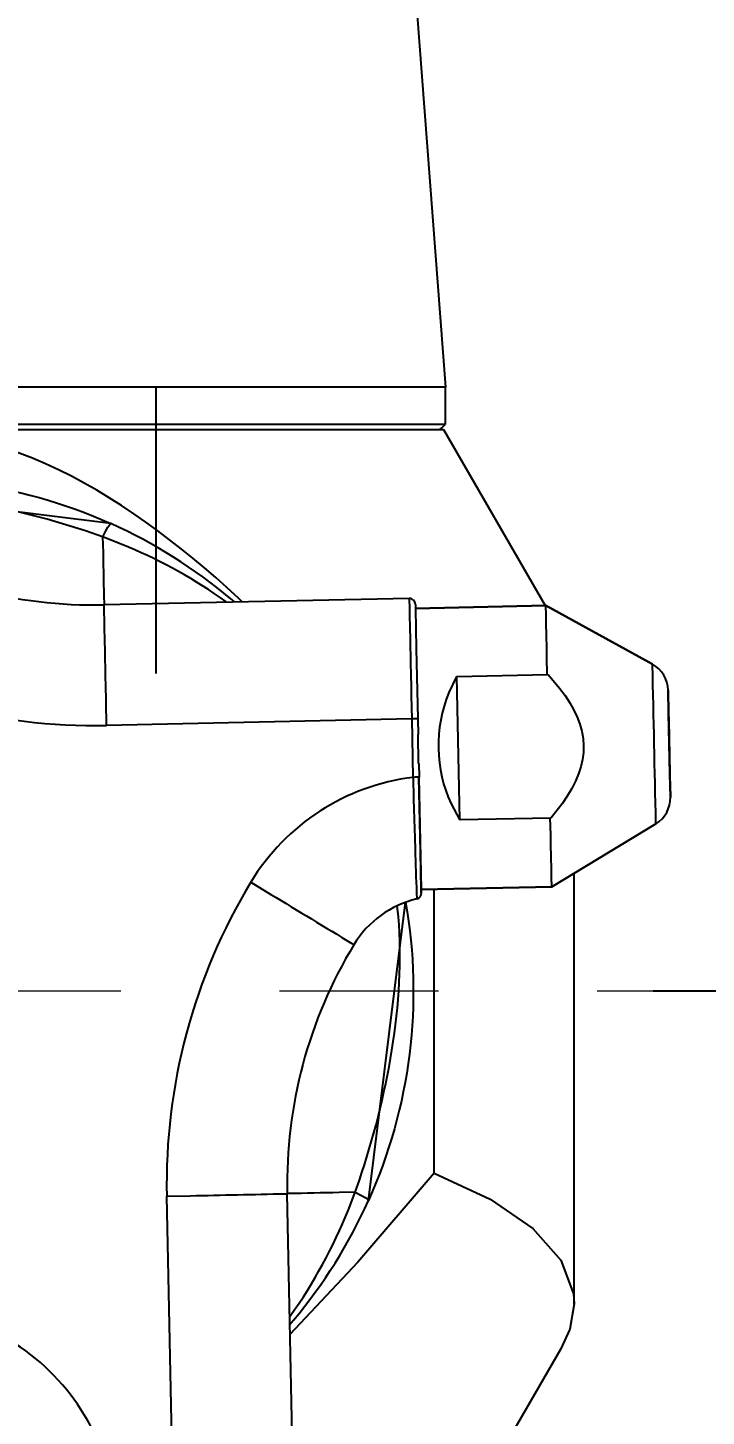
# Model space of a CAD drawing. Header units: inches. Extents: x -375 to 8535, y -477 to 12465.
# Drawn here: x 3933 to 4000.8, y 8917.2 to 9055.9 of the extents above; entities that cross this region are included whole.
import ezdxf

# ---------------------------------------------------------------- set-up
doc = ezdxf.new("R2010")
doc.units = ezdxf.units.IN
doc.header["$LTSCALE"] = 5
doc.linetypes.add('CENTER2', pattern=[28.575, 19.05, -3.175, 3.175, -3.175])
doc.layers.add('1轮廓实线层', color=7, linetype='Continuous')
doc.layers.add('图层1', color=1, linetype='CENTER2', lineweight=13)
doc.styles.add('PC_TEXTSTYLE', font='isocp.shx', dxfattribs={"width": 0.8, "bigfont": 'hzfs.shx'})
doc.dimstyles.new('TH_GBDIM', dxfattribs={"dimscale": 15, "dimtxt": 3, "dimasz": 2.5, "dimexe": 1.25, "dimexo": 0, "dimgap": 0.8, "dimtad": 1, "dimdec": 0, "dimzin": 0, "dimdsep": 46, "dimtxsty": 'PC_TEXTSTYLE', "dimcen": 2.5, "dimclrd": 256, "dimclre": 256, "dimclrt": 3, "dimadec": 0, "dimazin": 0, "dimtfac": 0.714286, "dimtdec": 0, "dimtmove": 0, "dimatfit": 3, "dimfxl": 0, "dimtzin": 0, "dimlwd": -1, "dimlwe": -1, "dimarcsym": 0})

# ---------------------------------------------------------------- blocks, each defined once
blk = doc.blocks.new('BSP')
for points in [[(-3613.361, 9150.798), (-3613.361, 9150.798), (-3605.252, 9044.328), (-3605.252, 9044.328)], [(-3605.273, 9044.327), (-3605.273, 9044.327), (-3605.273, 9042.471), (-3605.273, 9042.471)], [(-3605.348, 9042.221), (-3605.348, 9042.221), (-3600.267, 9033.422), (-3600.267, 9033.422)], [(-3607.061, 9033.781), (-3607.061, 9033.781), (-3622.306, 9033.46), (-3622.306, 9033.46)], [(-3600.233, 9033.423), (-3600.233, 9033.423), (-3606.753, 9033.285), (-3606.753, 9033.285)], [(-3606.753, 9033.285), (-3606.753, 9033.285), (-3600.233, 9033.423), (-3600.233, 9033.423)], [(-3594.904, 9030.493), (-3594.904, 9030.493), (-3600.233, 9033.423), (-3600.233, 9033.423)], [(-3600.233, 9033.423), (-3600.233, 9033.423), (-3594.904, 9030.493), (-3594.904, 9030.493)], [(-3594.124, 9029.207), (-3594.136, 9029.744), (-3594.433, 9030.235), (-3594.904, 9030.493)], [(-3604.524, 9022.734), (-3604.524, 9022.734), (-3604.675, 9029.88), (-3604.675, 9029.88)], [(-3600.123, 9029.975), (-3600.123, 9029.975), (-3600.161, 9029.974), (-3600.161, 9029.974)], [(-3606.934, 9027.764), (-3606.934, 9027.764), (-3606.873, 9024.845), (-3606.873, 9024.845)], [(-3606.634, 9027.768), (-3606.634, 9027.768), (-3606.617, 9026.991), (-3606.617, 9026.991)], [(-3606.633, 9027.768), (-3606.633, 9027.768), (-3606.616, 9026.991), (-3606.616, 9026.991)], [(-3606.591, 9025.537), (-3606.591, 9025.537), (-3606.621, 9026.991), (-3606.621, 9026.991)], [(-3606.587, 9025.537), (-3606.587, 9025.537), (-3606.572, 9024.849), (-3606.572, 9024.849)], [(-3606.586, 9025.537), (-3606.586, 9025.537), (-3606.571, 9024.849), (-3606.571, 9024.849)], [(-3594.737, 9022.532), (-3594.277, 9022.811), (-3594, 9023.314), (-3594.012, 9023.851)], [(-3600.011, 9022.828), (-3600.011, 9022.828), (-3599.973, 9022.829), (-3599.973, 9022.829)], [(-3594.735, 9022.532), (-3594.735, 9022.532), (-3599.937, 9019.381), (-3599.937, 9019.381)], [(-3599.937, 9019.381), (-3599.937, 9019.381), (-3594.735, 9022.532), (-3594.735, 9022.532)], [(-3598.826, 8998.55), (-3598.826, 8998.55), (-3598.826, 9020.05), (-3598.826, 9020.05)], [(-3606.682, 9018.773), (-3606.543, 9018.805), (-3606.447, 9018.93), (-3606.45, 9019.073)], [(-3606.478, 9018.94), (-3606.459, 9018.981), (-3606.449, 9019.026), (-3606.45, 9019.073)], [(-3606.456, 9019.074), (-3606.456, 9019.074), (-3606.46, 9019.245), (-3606.46, 9019.245)], [(-3599.937, 9019.381), (-3599.937, 9019.381), (-3606.457, 9019.244), (-3606.457, 9019.244)], [(-3606.457, 9019.244), (-3606.457, 9019.244), (-3599.937, 9019.381), (-3599.937, 9019.381)], [(-3605.815, 9005.066), (-3605.815, 9005.066), (-3605.815, 9019.257), (-3605.815, 9019.257)], [(-3606.682, 9018.773), (-3606.638, 9018.784), (-3606.595, 9018.804), (-3606.56, 9018.833)], [(-3606.56, 9018.833), (-3606.543, 9018.847), (-3606.528, 9018.862), (-3606.514, 9018.88)], [(-3606.514, 9018.88), (-3606.499, 9018.899), (-3606.487, 9018.918), (-3606.478, 9018.94)], [(-3618.855, 8988.679), (-3618.855, 8988.679), (-3619.175, 9003.924), (-3619.175, 9003.924)], [(-3612.837, 8988.805), (-3612.837, 8988.805), (-3613.158, 9004.051), (-3613.158, 9004.051)], [(-3599.483, 8996.301), (-3599.483, 8996.301), (-3603.632, 8989.117), (-3603.632, 8989.117)]]:
    blk.add_open_spline(points, degree=3)
for points, knots in [([(-3605.273, 9044.328), (-3605.273, 9044.328), (-3605.608, 9044.328), (-3605.608, 9044.328), (-3605.608, 9044.328), (-3615.966, 9044.328), (-3626.325, 9044.328), (-3636.684, 9044.328), (-3636.684, 9044.328), (-3636.684, 9044.328), (-3637.585, 9044.328), (-3637.585, 9044.328)], [0, 0, 0, 0, 0.333333, 0.333333, 0.333333, 0.333333, 0.666667, 0.666667, 0.666667, 0.666667, 1, 1, 1, 1]), ([(-3615.4, 9033.605), (-3615.4, 9033.605), (-3615.594, 9033.79), (-3615.594, 9033.79), (-3615.594, 9033.79), (-3615.594, 9033.79), (-3616.169, 9034.337), (-3616.169, 9034.337), (-3616.169, 9034.337), (-3622.121, 9039.598), (-3629.083, 9043.915), (-3637.267, 9041.395), (-3637.267, 9041.395), (-3637.267, 9041.395), (-3637.521, 9041.298), (-3637.521, 9041.298)], [0, 0, 0, 0, 0.25, 0.25, 0.25, 0.25, 0.5, 0.5, 0.5, 0.5, 0.75, 0.75, 0.75, 0.75, 1, 1, 1, 1]), ([(-3605.273, 9042.471), (-3605.273, 9042.471), (-3605.608, 9042.471), (-3605.608, 9042.471), (-3605.608, 9042.471), (-3615.966, 9042.471), (-3626.325, 9042.471), (-3636.684, 9042.471), (-3636.684, 9042.471), (-3636.684, 9042.471), (-3637.546, 9042.471), (-3637.546, 9042.471)], [0, 0, 0, 0, 0.333333, 0.333333, 0.333333, 0.333333, 0.666667, 0.666667, 0.666667, 0.666667, 1, 1, 1, 1]), ([(-3637.541, 9042.221), (-3637.541, 9042.221), (-3637.452, 9042.221), (-3637.452, 9042.221), (-3637.452, 9042.221), (-3637.452, 9042.221), (-3632.436, 9042.221), (-3632.436, 9042.221), (-3632.436, 9042.221), (-3632.436, 9042.221), (-3627.42, 9042.221), (-3627.42, 9042.221), (-3627.42, 9042.221), (-3627.42, 9042.221), (-3623.908, 9042.221), (-3623.908, 9042.221), (-3623.908, 9042.221), (-3623.908, 9042.221), (-3610.365, 9042.221), (-3610.365, 9042.221), (-3610.365, 9042.221), (-3610.365, 9042.221), (-3609.138, 9042.221), (-3609.138, 9042.221), (-3609.138, 9042.221), (-3609.138, 9042.221), (-3608.85, 9042.221), (-3608.85, 9042.221), (-3608.85, 9042.221), (-3608.85, 9042.221), (-3605.524, 9042.221), (-3605.524, 9042.221), (-3605.524, 9042.221), (-3605.524, 9042.221), (-3605.349, 9042.221), (-3605.349, 9042.221)], [0, 0, 0, 0, 0.111111, 0.111111, 0.111111, 0.111111, 0.222222, 0.222222, 0.222222, 0.222222, 0.333333, 0.333333, 0.333333, 0.333333, 0.444444, 0.444444, 0.444444, 0.444444, 0.555556, 0.555556, 0.555556, 0.555556, 0.666667, 0.666667, 0.666667, 0.666667, 0.777778, 0.777778, 0.777778, 0.777778, 0.888889, 0.888889, 0.888889, 0.888889, 1, 1, 1, 1]), ([(-3605.524, 9042.221), (-3605.524, 9042.221), (-3605.436, 9042.308), (-3605.436, 9042.308), (-3605.436, 9042.308), (-3605.436, 9042.308), (-3605.273, 9042.471), (-3605.273, 9042.471)], [0, 0, 0, 0, 0.5, 0.5, 0.5, 0.5, 1, 1, 1, 1]), ([(-3605.524, 9042.221), (-3605.524, 9042.221), (-3605.436, 9042.308), (-3605.436, 9042.308), (-3605.436, 9042.308), (-3605.436, 9042.308), (-3605.273, 9042.471), (-3605.273, 9042.471)], [0, 0, 0, 0, 0.5, 0.5, 0.5, 0.5, 1, 1, 1, 1]), ([(-3643.105, 9040.047), (-3643.105, 9040.047), (-3643.105, 9040.024), (-3643.105, 9040.024), (-3643.105, 9040.024), (-3643.105, 9040.024), (-3643.103, 9039.959), (-3643.103, 9039.959), (-3643.103, 9039.959), (-3643.103, 9039.959), (-3643.101, 9039.861), (-3643.101, 9039.861), (-3643.101, 9039.861), (-3643.101, 9039.861), (-3643.099, 9039.746), (-3643.099, 9039.746), (-3643.099, 9039.746), (-3642.688, 9036.384), (-3640.757, 9033.396), (-3637.86, 9031.642), (-3637.86, 9031.642), (-3633.137, 9028.783), (-3627.699, 9027.327), (-3622.18, 9027.443)], [0, 0, 0, 0, 0.166667, 0.166667, 0.166667, 0.166667, 0.333333, 0.333333, 0.333333, 0.333333, 0.5, 0.5, 0.5, 0.5, 0.666667, 0.666667, 0.666667, 0.666667, 0.833333, 0.833333, 0.833333, 0.833333, 1, 1, 1, 1]), ([(-3637.028, 9039.936), (-3636.72, 9038.623), (-3635.897, 9037.49), (-3634.742, 9036.791), (-3634.742, 9036.791), (-3630.997, 9034.523), (-3626.684, 9033.368), (-3622.306, 9033.46)], [0, 0, 0, 0, 0.5, 0.5, 0.5, 0.5, 1, 1, 1, 1]), ([(-3621.962, 9037.519), (-3626.632, 9039.616), (-3631.823, 9040.262), (-3636.863, 9039.376), (-3636.863, 9039.376), (-3636.863, 9039.376), (-3636.863, 9039.376), (-3636.863, 9039.376), (-3636.863, 9039.376), (-3636.863, 9039.376), (-3621.962, 9037.519), (-3621.962, 9037.519)], [0, 0, 0, 0, 0.333333, 0.333333, 0.333333, 0.333333, 0.666667, 0.666667, 0.666667, 0.666667, 1, 1, 1, 1]), ([(-3622.378, 9036.853), (-3622.378, 9036.853), (-3623.241, 9037.158), (-3623.241, 9037.158), (-3623.241, 9037.158), (-3627.23, 9038.464), (-3631.899, 9039.368), (-3636.103, 9039.018), (-3636.103, 9039.018), (-3636.103, 9039.018), (-3636.69, 9038.959), (-3636.69, 9038.959)], [0, 0, 0, 0, 0.333333, 0.333333, 0.333333, 0.333333, 0.666667, 0.666667, 0.666667, 0.666667, 1, 1, 1, 1]), ([(-3622.377, 9036.853), (-3622.377, 9036.853), (-3622.238, 9037.13), (-3622.238, 9037.13), (-3622.238, 9037.13), (-3622.238, 9037.13), (-3622.113, 9037.349), (-3622.113, 9037.349), (-3622.113, 9037.349), (-3622.113, 9037.349), (-3622.017, 9037.483), (-3622.017, 9037.483), (-3622.017, 9037.483), (-3622.017, 9037.483), (-3621.961, 9037.519), (-3621.961, 9037.519)], [0, 0, 0, 0, 0.25, 0.25, 0.25, 0.25, 0.5, 0.5, 0.5, 0.5, 0.75, 0.75, 0.75, 0.75, 1, 1, 1, 1]), ([(-3615.78, 9033.596), (-3615.847, 9033.653), (-3615.914, 9033.711), (-3615.981, 9033.767), (-3615.981, 9033.767), (-3617.792, 9035.288), (-3619.804, 9036.551), (-3621.962, 9037.519)], [0, 0, 0, 0, 0.5, 0.5, 0.5, 0.5, 1, 1, 1, 1]), ([(-3622.378, 9036.853), (-3622.378, 9036.853), (-3622.361, 9036.053), (-3622.361, 9036.053), (-3622.361, 9036.053), (-3622.344, 9035.215), (-3622.326, 9034.377), (-3622.308, 9033.539), (-3622.308, 9033.539), (-3622.308, 9033.539), (-3622.306, 9033.459), (-3622.306, 9033.459)], [0, 0, 0, 0, 0.333333, 0.333333, 0.333333, 0.333333, 0.666667, 0.666667, 0.666667, 0.666667, 1, 1, 1, 1]), ([(-3616.167, 9033.588), (-3616.167, 9033.588), (-3616.23, 9033.633), (-3616.23, 9033.633), (-3616.23, 9033.633), (-3617.74, 9034.718), (-3619.379, 9035.623), (-3621.091, 9036.348), (-3621.091, 9036.348), (-3621.091, 9036.348), (-3622.377, 9036.853), (-3622.377, 9036.853)], [0, 0, 0, 0, 0.333333, 0.333333, 0.333333, 0.333333, 0.666667, 0.666667, 0.666667, 0.666667, 1, 1, 1, 1]), ([(-3607.061, 9033.782), (-3607.061, 9033.782), (-3607.058, 9033.666), (-3607.058, 9033.666), (-3607.058, 9033.666), (-3607.025, 9032.09), (-3606.992, 9030.514), (-3606.958, 9028.938), (-3606.958, 9028.938), (-3606.958, 9028.938), (-3606.934, 9027.763), (-3606.934, 9027.763), (-3606.934, 9027.763), (-3606.934, 9027.763), (-3622.18, 9027.443), (-3622.18, 9027.443)], [0, 0, 0, 0, 0.25, 0.25, 0.25, 0.25, 0.5, 0.5, 0.5, 0.5, 0.75, 0.75, 0.75, 0.75, 1, 1, 1, 1]), ([(-3606.754, 9033.486), (-3606.756, 9033.566), (-3606.789, 9033.641), (-3606.846, 9033.697), (-3606.846, 9033.697), (-3606.904, 9033.752), (-3606.981, 9033.782), (-3607.061, 9033.781)], [0, 0, 0, 0, 0.5, 0.5, 0.5, 0.5, 1, 1, 1, 1]), ([(-3606.753, 9033.485), (-3606.755, 9033.564), (-3606.788, 9033.64), (-3606.845, 9033.696), (-3606.845, 9033.696), (-3606.903, 9033.751), (-3606.98, 9033.781), (-3607.061, 9033.78)], [0, 0, 0, 0, 0.5, 0.5, 0.5, 0.5, 1, 1, 1, 1]), ([(-3622.179, 9027.442), (-3622.179, 9027.442), (-3622.203, 9028.616), (-3622.203, 9028.616), (-3622.203, 9028.616), (-3622.237, 9030.191), (-3622.27, 9031.768), (-3622.303, 9033.344), (-3622.303, 9033.344), (-3622.303, 9033.344), (-3622.305, 9033.459), (-3622.305, 9033.459)], [0, 0, 0, 0, 0.333333, 0.333333, 0.333333, 0.333333, 0.666667, 0.666667, 0.666667, 0.666667, 1, 1, 1, 1]), ([(-3606.753, 9033.485), (-3606.753, 9033.485), (-3606.749, 9033.284), (-3606.749, 9033.284), (-3606.749, 9033.284), (-3606.749, 9033.284), (-3606.707, 9031.279), (-3606.707, 9031.279), (-3606.707, 9031.279), (-3606.707, 9031.279), (-3606.633, 9027.768), (-3606.633, 9027.768)], [0, 0, 0, 0, 0.333333, 0.333333, 0.333333, 0.333333, 0.666667, 0.666667, 0.666667, 0.666667, 1, 1, 1, 1]), ([(-3600.161, 9029.975), (-3600.161, 9029.975), (-3600.179, 9030.828), (-3600.179, 9030.828), (-3600.179, 9030.828), (-3600.197, 9031.667), (-3600.214, 9032.507), (-3600.232, 9033.346), (-3600.232, 9033.346), (-3600.232, 9033.346), (-3600.234, 9033.423), (-3600.234, 9033.423)], [0, 0, 0, 0, 0.333333, 0.333333, 0.333333, 0.333333, 0.666667, 0.666667, 0.666667, 0.666667, 1, 1, 1, 1]), ([(-3594.737, 9022.532), (-3594.277, 9022.811), (-3594, 9023.314), (-3594.012, 9023.851), (-3594.012, 9023.851), (-3594.012, 9023.851), (-3594.037, 9025.024), (-3594.037, 9025.024), (-3594.037, 9025.024), (-3594.037, 9025.024), (-3594.1, 9028.034), (-3594.1, 9028.034), (-3594.1, 9028.034), (-3594.1, 9028.034), (-3594.124, 9029.207), (-3594.124, 9029.207), (-3594.124, 9029.207), (-3594.136, 9029.744), (-3594.433, 9030.235), (-3594.905, 9030.493)], [0, 0, 0, 0, 0.2, 0.2, 0.2, 0.2, 0.4, 0.4, 0.4, 0.4, 0.6, 0.6, 0.6, 0.6, 0.8, 0.8, 0.8, 0.8, 1, 1, 1, 1]), ([(-3594.737, 9022.532), (-3594.737, 9022.532), (-3594.737, 9022.586), (-3594.737, 9022.586), (-3594.737, 9022.586), (-3594.793, 9025.204), (-3594.848, 9027.821), (-3594.903, 9030.439), (-3594.903, 9030.439), (-3594.903, 9030.439), (-3594.905, 9030.493), (-3594.905, 9030.493)], [0, 0, 0, 0, 0.333333, 0.333333, 0.333333, 0.333333, 0.666667, 0.666667, 0.666667, 0.666667, 1, 1, 1, 1]), ([(-3604.7, 9029.88), (-3604.7, 9029.88), (-3605.086, 9029.08), (-3605.086, 9029.08), (-3605.086, 9029.08), (-3605.815, 9027.289), (-3605.773, 9025.275), (-3604.969, 9023.516), (-3604.969, 9023.516), (-3604.969, 9023.516), (-3604.55, 9022.734), (-3604.55, 9022.734)], [0, 0, 0, 0, 0.333333, 0.333333, 0.333333, 0.333333, 0.666667, 0.666667, 0.666667, 0.666667, 1, 1, 1, 1]), ([(-3604.699, 9029.88), (-3604.699, 9029.88), (-3604.673, 9029.881), (-3604.673, 9029.881), (-3604.673, 9029.881), (-3604.673, 9029.881), (-3600.16, 9029.975), (-3600.16, 9029.975)], [0, 0, 0, 0, 0.5, 0.5, 0.5, 0.5, 1, 1, 1, 1]), ([(-3600.123, 9029.976), (-3600.123, 9029.976), (-3599.55, 9029.306), (-3599.55, 9029.306), (-3599.55, 9029.306), (-3597.989, 9027.312), (-3597.95, 9025.587), (-3599.425, 9023.528), (-3599.425, 9023.528), (-3599.425, 9023.528), (-3599.973, 9022.83), (-3599.973, 9022.83)], [0, 0, 0, 0, 0.333333, 0.333333, 0.333333, 0.333333, 0.666667, 0.666667, 0.666667, 0.666667, 1, 1, 1, 1]), ([(-3594.124, 9029.207), (-3594.124, 9029.207), (-3594.1, 9028.033), (-3594.1, 9028.033), (-3594.1, 9028.033), (-3594.1, 9028.033), (-3594.093, 9027.722), (-3594.093, 9027.722), (-3594.093, 9027.722), (-3594.076, 9026.927), (-3594.059, 9026.13), (-3594.042, 9025.335), (-3594.042, 9025.335), (-3594.042, 9025.335), (-3594.035, 9025.024), (-3594.035, 9025.024), (-3594.035, 9025.024), (-3594.035, 9025.024), (-3594.034, 9024.914), (-3594.034, 9024.914), (-3594.034, 9024.914), (-3594.034, 9024.914), (-3594.012, 9023.896), (-3594.012, 9023.896), (-3594.012, 9023.896), (-3594.012, 9023.896), (-3594.011, 9023.851), (-3594.011, 9023.851)], [0, 0, 0, 0, 0.142857, 0.142857, 0.142857, 0.142857, 0.285714, 0.285714, 0.285714, 0.285714, 0.428571, 0.428571, 0.428571, 0.428571, 0.571429, 0.571429, 0.571429, 0.571429, 0.714286, 0.714286, 0.714286, 0.714286, 0.857143, 0.857143, 0.857143, 0.857143, 1, 1, 1, 1]), ([(-3606.633, 9027.769), (-3606.633, 9027.769), (-3606.655, 9027.769), (-3606.655, 9027.769), (-3606.655, 9027.769), (-3606.655, 9027.769), (-3606.721, 9027.767), (-3606.721, 9027.767), (-3606.721, 9027.767), (-3606.721, 9027.767), (-3606.819, 9027.765), (-3606.819, 9027.765), (-3606.819, 9027.765), (-3606.819, 9027.765), (-3606.934, 9027.763), (-3606.934, 9027.763)], [0, 0, 0, 0, 0.25, 0.25, 0.25, 0.25, 0.5, 0.5, 0.5, 0.5, 0.75, 0.75, 0.75, 0.75, 1, 1, 1, 1]), ([(-3606.873, 9024.843), (-3610.235, 9024.434), (-3613.221, 9022.502), (-3614.977, 9019.605), (-3614.977, 9019.605), (-3617.835, 9014.883), (-3619.292, 9009.443), (-3619.176, 9003.924)], [0, 0, 0, 0, 0.5, 0.5, 0.5, 0.5, 1, 1, 1, 1]), ([(-3606.572, 9024.85), (-3606.572, 9024.85), (-3606.595, 9024.85), (-3606.595, 9024.85), (-3606.595, 9024.85), (-3606.595, 9024.85), (-3606.66, 9024.848), (-3606.66, 9024.848), (-3606.66, 9024.848), (-3606.66, 9024.848), (-3606.758, 9024.847), (-3606.758, 9024.847), (-3606.758, 9024.847), (-3606.758, 9024.847), (-3606.873, 9024.845), (-3606.873, 9024.845)], [0, 0, 0, 0, 0.25, 0.25, 0.25, 0.25, 0.5, 0.5, 0.5, 0.5, 0.75, 0.75, 0.75, 0.75, 1, 1, 1, 1]), ([(-3606.871, 9024.843), (-3606.871, 9024.843), (-3606.842, 9023.77), (-3606.842, 9023.77), (-3606.842, 9023.77), (-3606.842, 9023.77), (-3606.815, 9022.765), (-3606.815, 9022.765), (-3606.815, 9022.765), (-3606.815, 9022.765), (-3606.787, 9021.822), (-3606.787, 9021.822), (-3606.787, 9021.822), (-3606.787, 9021.822), (-3606.769, 9021.242), (-3606.769, 9021.242), (-3606.769, 9021.242), (-3606.769, 9021.242), (-3606.761, 9020.977), (-3606.761, 9020.977), (-3606.761, 9020.977), (-3606.737, 9020.248), (-3606.712, 9019.519), (-3606.681, 9018.79), (-3606.681, 9018.79), (-3606.681, 9018.79), (-3606.68, 9018.773), (-3606.68, 9018.773)], [0, 0, 0, 0, 0.142857, 0.142857, 0.142857, 0.142857, 0.285714, 0.285714, 0.285714, 0.285714, 0.428571, 0.428571, 0.428571, 0.428571, 0.571429, 0.571429, 0.571429, 0.571429, 0.714286, 0.714286, 0.714286, 0.714286, 0.857143, 0.857143, 0.857143, 0.857143, 1, 1, 1, 1]), ([(-3606.578, 9024.851), (-3606.578, 9024.851), (-3606.46, 9019.249), (-3606.46, 9019.249), (-3606.46, 9019.249), (-3606.46, 9019.249), (-3606.456, 9019.074), (-3606.456, 9019.074)], [0, 0, 0, 0, 0.5, 0.5, 0.5, 0.5, 1, 1, 1, 1]), ([(-3606.458, 9019.243), (-3606.458, 9019.243), (-3606.497, 9021.118), (-3606.497, 9021.118), (-3606.497, 9021.118), (-3606.497, 9021.118), (-3606.497, 9021.123), (-3606.497, 9021.123), (-3606.497, 9021.123), (-3606.497, 9021.123), (-3606.576, 9024.849), (-3606.576, 9024.849)], [0, 0, 0, 0, 0.333333, 0.333333, 0.333333, 0.333333, 0.666667, 0.666667, 0.666667, 0.666667, 1, 1, 1, 1]), ([(-3604.549, 9022.734), (-3604.549, 9022.734), (-3604.523, 9022.735), (-3604.523, 9022.735), (-3604.523, 9022.735), (-3604.523, 9022.735), (-3600.01, 9022.829), (-3600.01, 9022.829)], [0, 0, 0, 0, 0.5, 0.5, 0.5, 0.5, 1, 1, 1, 1]), ([(-3599.938, 9019.381), (-3599.938, 9019.381), (-3599.94, 9019.458), (-3599.94, 9019.458), (-3599.94, 9019.458), (-3599.958, 9020.298), (-3599.975, 9021.137), (-3599.993, 9021.977), (-3599.993, 9021.977), (-3599.993, 9021.977), (-3600.011, 9022.829), (-3600.011, 9022.829)], [0, 0, 0, 0, 0.333333, 0.333333, 0.333333, 0.333333, 0.666667, 0.666667, 0.666667, 0.666667, 1, 1, 1, 1]), ([(-3614.975, 9019.605), (-3614.975, 9019.605), (-3613.97, 9018.996), (-3613.97, 9018.996), (-3613.97, 9018.996), (-3612.621, 9018.18), (-3611.273, 9017.363), (-3609.924, 9016.547), (-3609.924, 9016.547), (-3609.924, 9016.547), (-3609.825, 9016.487), (-3609.825, 9016.487)], [0, 0, 0, 0, 0.333333, 0.333333, 0.333333, 0.333333, 0.666667, 0.666667, 0.666667, 0.666667, 1, 1, 1, 1]), ([(-3606.682, 9018.773), (-3607.994, 9018.465), (-3609.128, 9017.641), (-3609.827, 9016.487), (-3609.827, 9016.487), (-3612.095, 9012.742), (-3613.25, 9008.429), (-3613.158, 9004.051)], [0, 0, 0, 0, 0.5, 0.5, 0.5, 0.5, 1, 1, 1, 1]), ([(-3609.764, 9004.123), (-3609.764, 9004.123), (-3609.549, 9004.726), (-3609.549, 9004.726), (-3609.549, 9004.726), (-3608.179, 9008.794), (-3607.238, 9013.603), (-3607.602, 9017.882), (-3607.602, 9017.882), (-3607.602, 9017.882), (-3607.658, 9018.435), (-3607.658, 9018.435)], [0, 0, 0, 0, 0.333333, 0.333333, 0.333333, 0.333333, 0.666667, 0.666667, 0.666667, 0.666667, 1, 1, 1, 1]), ([(-3609.099, 9003.706), (-3607.003, 9008.375), (-3606.356, 9013.566), (-3607.241, 9018.607), (-3607.241, 9018.607), (-3607.241, 9018.607), (-3607.241, 9018.607), (-3607.241, 9018.607), (-3607.241, 9018.607), (-3607.241, 9018.607), (-3609.099, 9003.706), (-3609.099, 9003.706)], [0, 0, 0, 0, 0.333333, 0.333333, 0.333333, 0.333333, 0.666667, 0.666667, 0.666667, 0.666667, 1, 1, 1, 1]), ([(-3605.815, 9005.066), (-3605.815, 9005.066), (-3609.625, 9000.625), (-3609.625, 9000.625), (-3609.625, 9000.625), (-3609.625, 9000.625), (-3612.771, 8997.29), (-3612.771, 8997.29), (-3612.771, 8997.29), (-3612.771, 8997.29), (-3613.008, 8997.04), (-3613.008, 8997.04)], [0, 0, 0, 0, 0.333333, 0.333333, 0.333333, 0.333333, 0.666667, 0.666667, 0.666667, 0.666667, 1, 1, 1, 1]), ([(-3605.815, 9005.066), (-3605.815, 9005.066), (-3603.019, 9003.768), (-3603.019, 9003.768), (-3603.019, 9003.768), (-3603.019, 9003.768), (-3600.888, 9002.315), (-3600.888, 9002.315), (-3600.888, 9002.315), (-3600.888, 9002.315), (-3599.484, 9000.729), (-3599.484, 9000.729), (-3599.484, 9000.729), (-3599.484, 9000.729), (-3598.858, 8999.039), (-3598.858, 8999.039), (-3598.858, 8999.039), (-3598.858, 8999.039), (-3598.826, 8998.555), (-3598.826, 8998.555)], [0, 0, 0, 0, 0.2, 0.2, 0.2, 0.2, 0.4, 0.4, 0.4, 0.4, 0.6, 0.6, 0.6, 0.6, 0.8, 0.8, 0.8, 0.8, 1, 1, 1, 1]), ([(-3619.174, 9003.923), (-3619.174, 9003.923), (-3618, 9003.948), (-3618, 9003.948), (-3618, 9003.948), (-3616.425, 9003.981), (-3614.848, 9004.014), (-3613.272, 9004.047), (-3613.272, 9004.047), (-3613.272, 9004.047), (-3613.157, 9004.05), (-3613.157, 9004.05)], [0, 0, 0, 0, 0.333333, 0.333333, 0.333333, 0.333333, 0.666667, 0.666667, 0.666667, 0.666667, 1, 1, 1, 1]), ([(-3609.764, 9004.123), (-3609.764, 9004.123), (-3610.564, 9004.106), (-3610.564, 9004.106), (-3610.564, 9004.106), (-3611.402, 9004.089), (-3612.241, 9004.071), (-3613.078, 9004.053), (-3613.078, 9004.053), (-3613.078, 9004.053), (-3613.158, 9004.051), (-3613.158, 9004.051)], [0, 0, 0, 0, 0.333333, 0.333333, 0.333333, 0.333333, 0.666667, 0.666667, 0.666667, 0.666667, 1, 1, 1, 1]), ([(-3613.029, 8997.913), (-3613.029, 8997.913), (-3612.988, 8997.97), (-3612.988, 8997.97), (-3612.988, 8997.97), (-3611.816, 8999.601), (-3610.854, 9001.38), (-3610.102, 9003.241), (-3610.102, 9003.241), (-3610.102, 9003.241), (-3609.764, 9004.123), (-3609.764, 9004.123)], [0, 0, 0, 0, 0.333333, 0.333333, 0.333333, 0.333333, 0.666667, 0.666667, 0.666667, 0.666667, 1, 1, 1, 1]), ([(-3609.763, 9004.121), (-3609.763, 9004.121), (-3609.486, 9003.981), (-3609.486, 9003.981), (-3609.486, 9003.981), (-3609.486, 9003.981), (-3609.268, 9003.856), (-3609.268, 9003.856), (-3609.268, 9003.856), (-3609.268, 9003.856), (-3609.133, 9003.761), (-3609.133, 9003.761), (-3609.133, 9003.761), (-3609.133, 9003.761), (-3609.097, 9003.705), (-3609.097, 9003.705)], [0, 0, 0, 0, 0.25, 0.25, 0.25, 0.25, 0.5, 0.5, 0.5, 0.5, 0.75, 0.75, 0.75, 0.75, 1, 1, 1, 1]), ([(-3613.021, 8997.523), (-3612.963, 8997.591), (-3612.905, 8997.659), (-3612.848, 8997.727), (-3612.848, 8997.727), (-3611.328, 8999.538), (-3610.066, 9001.549), (-3609.097, 9003.706)], [0, 0, 0, 0, 0.5, 0.5, 0.5, 0.5, 1, 1, 1, 1]), ([(-3598.826, 8998.555), (-3598.826, 8998.555), (-3599.037, 8997.283), (-3599.037, 8997.283), (-3599.037, 8997.283), (-3599.037, 8997.283), (-3599.481, 8996.301), (-3599.481, 8996.301)], [0, 0, 0, 0, 0.5, 0.5, 0.5, 0.5, 1, 1, 1, 1]), ([(-3612.837, 8988.805), (-3612.837, 8988.805), (-3612.953, 8988.803), (-3612.953, 8988.803), (-3612.953, 8988.803), (-3614.529, 8988.77), (-3616.105, 8988.736), (-3617.681, 8988.703), (-3617.681, 8988.703), (-3617.681, 8988.703), (-3618.855, 8988.679), (-3618.855, 8988.679), (-3618.855, 8988.679), (-3618.855, 8988.679), (-3621.774, 8988.617), (-3621.774, 8988.617), (-3621.774, 8988.617), (-3622.184, 8991.979), (-3624.116, 8994.966), (-3627.012, 8996.72)], [0, 0, 0, 0, 0.2, 0.2, 0.2, 0.2, 0.4, 0.4, 0.4, 0.4, 0.6, 0.6, 0.6, 0.6, 0.8, 0.8, 0.8, 0.8, 1, 1, 1, 1])]:
    blk.add_open_spline(points, degree=3, knots=knots)
at = {"layer": '图层1', "ltscale": 0.5}
blk.add_open_spline([(-3669.1, 9014.181), (-3669.1, 9014.181), (-3594.864, 9014.181), (-3594.864, 9014.181)], degree=3, dxfattribs=at)
blk = doc.blocks.new('*D1982')
at = {"layer": '1轮廓实线层', "color": 3}
for p, q in [((3978.72, 9665.89), (4178.37, 9665.89)), ((4159.62, 9628.39), (4159.62, 8997.21)), ((3995.49, 8959.71), (4178.37, 8959.71))]:
    blk.add_line(p, q, dxfattribs=at)
for points in [[(4165.87, 9628.39), (4153.37, 9628.39), (4159.62, 9665.89)], [(4153.37, 8997.21), (4165.87, 8997.21), (4159.62, 8959.71)]]:
    blk.add_solid(points, dxfattribs=at)
at = {"layer": 'Defpoints', "color": 0}
for p in [(3978.72, 9665.89), (3995.49, 8959.71), (4159.62, 8959.71)]:
    blk.add_point(p, dxfattribs=at)
at = {"layer": '1轮廓实线层', "color": 3, "insert": (4125.12, 9280.83), "char_height": 45, "attachment_point": 5, "rotation": 90, "style": 'PC_TEXTSTYLE'}
blk.add_mtext('353', dxfattribs=at)

msp = doc.modelspace()

# ---------------------------------------------------------------- linework, layer by layer
msp.add_line((3945.77, 9020), (3945.77, 8991.41))

# ---------------------------------------------------------------- block references
at = {"layer": '1轮廓实线层', "xscale": 2, "yscale": 2, "zscale": 2}
msp.add_blockref('BSP', (11185.22, -9068.66), dxfattribs=at)

# ---------------------------------------------------------------- dimensions: what is measured, and where the dimension line sits
at = {"layer": '1轮廓实线层'}
dim = msp.add_linear_dim(base=(4159.62, 8959.71), p1=(3978.72, 9665.89), p2=(3995.49, 8959.71), angle=90, text='353', dimstyle='TH_GBDIM', override={"dimtxsty": 'PC_TEXTSTYLE', "dimclrd": 3, "dimclre": 3}, dxfattribs=at)
dim.commit()
dim.dimension.update_dxf_attribs({"geometry": '*D1982', "text_midpoint": (4159.62, 9280.83), "dimtype": 160})

doc.saveas('drawing.dxf')
